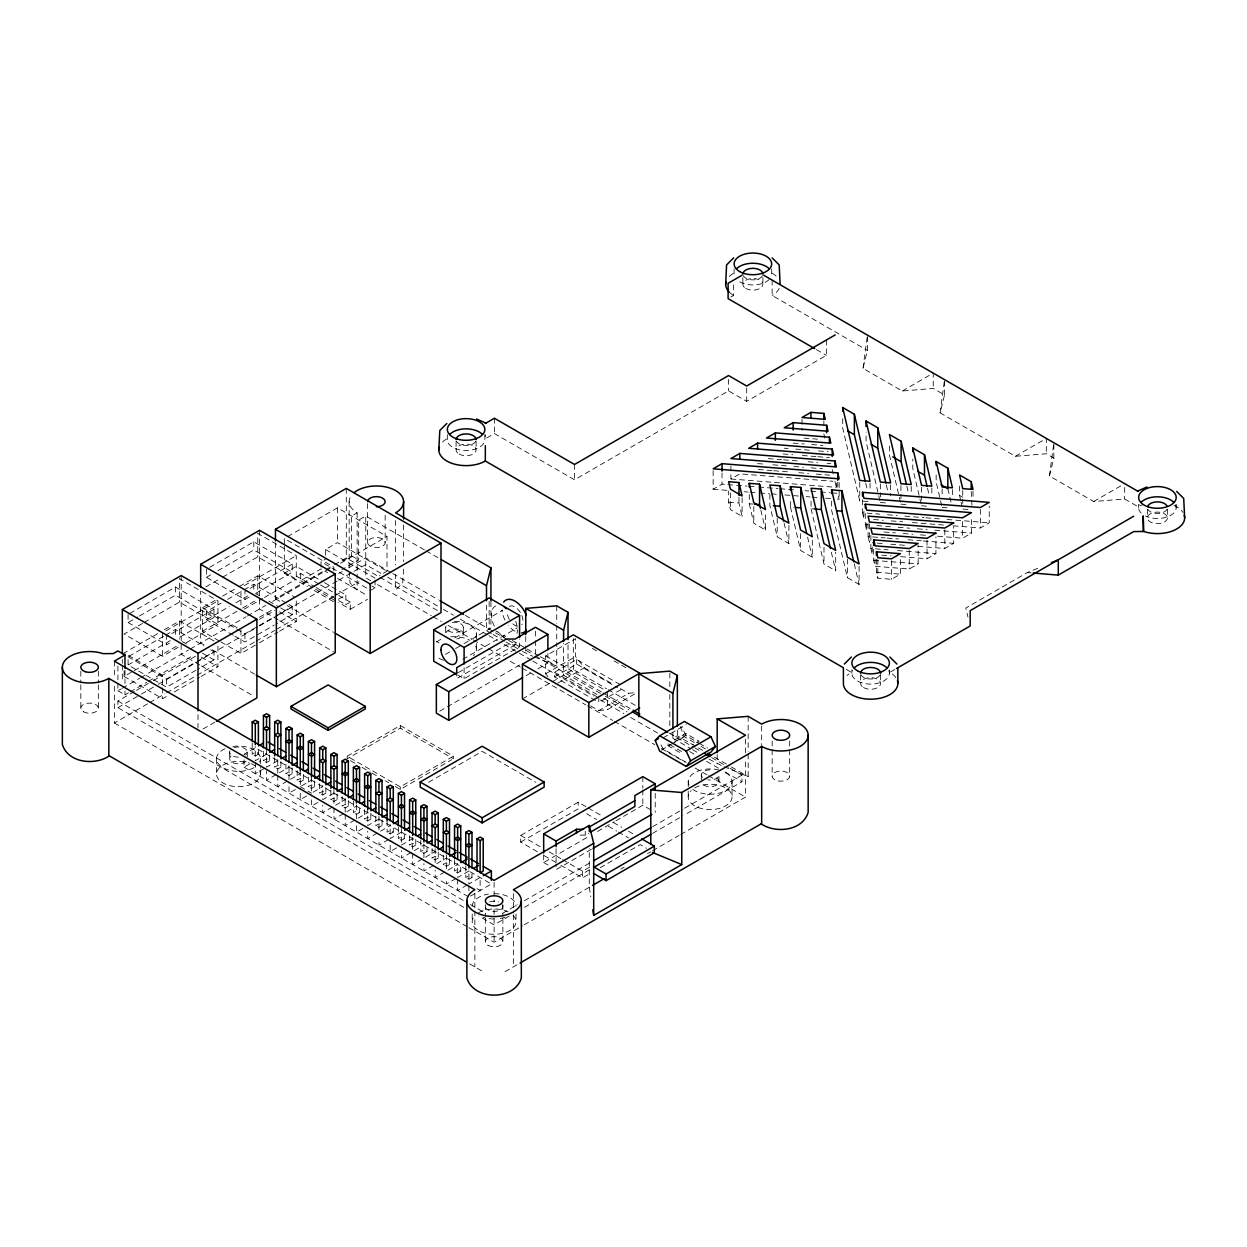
<?xml version="1.0" encoding="UTF-8"?>
<svg xmlns="http://www.w3.org/2000/svg" width="1247" height="1247" viewBox="0 0 1247 1247"><rect width="100%" height="100%" fill="white"/><g stroke="black" fill="none" stroke-linecap="round" stroke-linejoin="round"><path stroke-width="0.75" stroke-dasharray="5 3.75" d="M863.002 368.348L867.429 335.116L867.429 350.454L863.002 368.348L902.267 391.012L933.239 388.456L944.54 394.972L940.113 412.851L1015.354 456.293L1046.327 453.737L1053.855 458.085L1049.428 475.964L1093.681 501.528L1124.669 498.971L1138.168 506.765A27.231 15.712 0 0 1 1143.811 504.271M940.113 412.851L944.54 379.634L944.54 394.972M1049.428 475.964L1053.855 442.747L1053.855 458.085M129.719 613.446L175.437 587.041L213.954 609.269L213.954 617.452L178.025 638.199M256.368 592.964L292.281 572.217L292.281 564.049L253.78 541.822L206.425 569.162L206.425 577.33L244.926 599.573L249.836 596.736M128.082 614.381L128.082 622.565L137.887 616.906M139.508 615.971L175.437 595.224L213.954 617.452M206.425 577.33L211.32 574.508M217.851 570.736L253.78 549.989L292.281 572.217M287.636 536.584L337.438 507.825L387.006 536.444L387.006 571.204L379.54 575.522M142.548 623.422L124.108 634.068L162.609 656.296L179.365 646.616M144.216 622.44L179.428 602.114L217.929 624.357L217.929 600.836L179.428 578.608L179.428 602.114M205.786 586.901L220.875 578.187M222.558 577.221L257.77 556.895L296.272 579.122L296.272 555.616L257.77 533.389L257.77 556.895M350.08 497.631A27.231 15.712 0 0 0 357.125 512.813L351.592 516.009L351.592 555.866L339.823 562.662M826.356 340.026L826.356 355.364L746.688 401.363L728.544 390.872L574.524 479.799L494.404 433.551L485.332 438.788L485.332 434.954M730.867 297.035L733.641 295.445L733.641 283.942M157.636 633.616L124.108 652.976L162.609 675.204L162.609 686.053M164.339 629.735L179.428 621.037L216.261 642.299M219.176 640.911L202.435 631.247L202.435 607.741L215.856 599.994M222.558 596.128L237.647 587.415M239.33 586.449L257.77 575.802L294.604 597.064M165.96 630.842L217.929 600.836M244.303 585.622L296.272 555.616M424.448 549.896L365.761 516.009L358.684 520.093L358.684 559.965L341.865 569.661M195.982 670.247L166.584 687.206L128.082 664.978L128.082 656.81L164.012 636.064M165.648 635.113L175.437 629.47L203.9 645.899M233.205 635.222L206.425 619.759L206.425 611.576L221.124 603.096M227.655 599.324L242.354 590.829M243.991 589.893L253.78 584.235L287.262 603.564M213.954 609.269L166.584 636.625L166.584 644.793L171.494 641.971M292.281 564.049L244.926 591.39L244.926 599.573M284.316 546.217L284.316 573.246L296.272 566.341L322.708 581.616M325.483 555.305L325.483 549.475L337.438 542.585L387.006 571.204M128.082 664.978L170.543 640.475M206.425 619.759L229.292 606.556M235.823 602.784L248.886 595.24M318.873 584.001L300.698 573.495L296.272 576.052L314.447 586.558M321.056 567.12L321.056 561.742L325.483 559.186M124.108 671.057L124.108 676.482L132.478 671.634M134.162 670.668L179.428 644.543M202.435 631.247L240.998 608.988M242.682 608.022L257.77 599.308M186.084 642.751L217.929 624.357M244.303 609.128L262.743 598.482M264.411 597.516L296.272 579.122M300.698 573.495L300.698 580.65L321.056 568.897L327.665 572.716M275.462 542.804L275.462 598.794L324.36 570.565M326.044 569.598L332.793 565.702M334.477 564.735L346.292 557.908L437.681 610.687M117.904 683.2L117.904 690.791L121.271 688.843M122.331 688.235L139.758 678.165M140.833 677.557L188.515 650.03M190.199 649.048L246.08 616.782M247.358 616.049L265.86 605.372M272.579 601.49L333.105 566.543M340.525 563.285L387.006 536.444M117.904 690.791L124.981 694.875L128.347 692.942M130.031 691.96L146.834 682.265M148.518 681.283L193.909 655.08M259.485 617.234L272.937 609.456M463.744 907.333L117.904 707.657L117.904 701.017L134.77 691.274M136.453 690.308L151.62 681.548M153.319 680.566L197.151 655.267M259.392 619.323L274.714 610.484M338.779 573.495L342.161 571.547M348.895 567.65L365.761 557.908L391.059 572.529M128.082 656.81L166.584 679.038L195.982 662.063M197.618 661.128L213.954 651.698L213.954 659.866L197.618 669.296M236.556 628.971L244.926 633.803L274.324 616.844M275.961 615.893L292.281 606.463L292.281 614.646L275.961 624.077M117.904 707.657L139.82 695M141.503 694.033L156.686 685.273M158.369 684.291L257.848 626.867M259.532 625.885L278.081 615.176M279.764 614.21L337.095 581.102M338.779 580.136L352.278 572.342M353.961 571.375L365.761 564.564L380.943 573.324M234.888 636.188L244.926 641.987L274.324 625.012M114.365 686.271L114.365 722.995L148.112 703.511M149.796 702.529L164.978 693.768M166.662 692.786L254.404 642.143M256.087 641.161L274.652 630.452M276.335 629.47L333.697 596.362M335.396 595.38L359.011 581.741M124.108 676.482L162.609 698.71L167.644 695.81M174.346 691.945L199.489 677.417M201.172 676.451L217.929 666.771L217.929 643.265M220.859 641.878L240.952 653.49L257.708 643.811M259.392 642.844L277.832 632.182M279.499 631.216L296.272 621.536L296.272 598.03M338.373 599.277L345.84 594.959L345.84 604.67L350.267 602.114L350.267 609.284L338.701 602.597M375.051 580.042L375.051 587.805L370.624 590.361L321.056 561.742M350.267 609.284L367.491 599.324M203.058 729.012L214.827 722.216M252.19 742.853L252.19 754.217L255.292 752.424L258.378 754.217L258.378 748.527M454.828 637.887L502.744 610.219M713.144 470.68L713.144 489.26L722.029 484.132L725.894 484.428M730.913 465.988L730.913 478.988L739.814 473.86L833.074 481.264M258.378 754.217L255.292 756.009L252.19 754.217M244.038 759.782L244.038 767.201L253.687 761.636M266.531 754.217L255.292 760.701L255.292 746.532M445.46 654.379L453.861 649.531M455.545 648.565L462.263 644.683M463.946 643.717L490.928 628.129L490.928 600.898M902.267 391.012L933.239 373.118L933.239 388.456M263.429 751.24L263.429 760.701L266.531 758.909L269.633 760.701L269.633 755.027M269.633 760.701L266.531 762.494L263.429 760.701M264.925 768.121L255.292 773.686L255.292 762.556M277.769 760.701L266.531 767.201L266.531 750.507M274.667 757.724L274.667 767.201L277.769 765.409L280.871 767.201L280.871 761.512M462.793 659.304L517.302 627.833M280.871 767.201L277.769 768.978L274.667 767.201M276.164 774.605L266.531 780.17L266.531 770.911M279.375 772.766L289.008 767.201M458.366 672.538L506.282 644.87L515.136 644.87L515.136 640.989M285.922 764.208L285.922 773.686L289.008 771.893L292.11 773.686L292.11 766.11M292.11 773.686L289.008 775.478L285.922 773.686M515.136 644.87L456.714 678.602L456.714 673.489M457.696 675.032L464.102 678.727L519.563 646.71L519.563 639.352M287.402 781.105L277.769 786.67L277.769 775.54M290.613 779.25L300.262 773.686M297.16 770.708L297.16 780.17L300.262 778.393L303.348 780.17L303.348 772.594M303.348 780.17L300.262 781.963L297.16 780.17M347.165 756.212L400.287 725.536L453.394 756.212L453.394 758.768L400.287 728.092L347.165 758.768L347.165 756.212L400.287 786.873L453.394 756.212M295.43 789.445L289.008 793.154L289.008 782.025M300.262 770.817L300.262 786.67L311.501 780.17M308.399 777.193L308.399 786.67L311.501 784.877L314.587 786.67L314.587 780.981M439.708 711.211L520.373 664.635M314.587 786.67L311.501 788.463L308.399 786.67M547.885 676.607L545.672 673.801L545.672 655.906L575.553 638.667L575.553 656.546L584.407 667.8L613.914 684.821M306.684 795.945L300.262 799.654L300.262 788.525M313.106 792.235L322.739 786.67M319.637 783.693L319.637 793.154L322.739 791.362L325.841 793.154L325.841 787.481M526.047 675.671L531.082 672.772M537.8 668.891L547.885 663.061L547.885 653.522M325.841 793.154L322.739 794.947L319.637 793.154M317.923 802.429L311.501 806.139L311.501 795.009M333.978 793.154L322.739 799.654L322.739 785.47M545.672 673.801L575.553 656.546M330.876 790.177L330.876 799.654L333.978 797.862L337.08 799.654L337.08 793.965M595.505 700.518L554.525 676.872L554.525 672.258L576.66 659.492L620.912 685.039M337.08 799.654L333.978 801.431L330.876 799.654M554.525 676.872L576.66 664.09L617.639 687.752M332.372 807.058L322.739 812.623L322.739 805.203M335.583 805.203L345.216 799.654M522.431 698.975L550.348 682.857M552 681.906L573.339 669.577L606.525 688.749M342.13 796.662L342.13 806.139L345.216 804.346L348.318 806.139L348.318 800.449M557.845 683.122L584.407 667.8M348.318 806.139L345.216 807.931L342.13 806.139M343.611 813.558L333.978 819.123L333.978 807.994M346.822 811.703L356.471 806.139M353.369 801.26L353.369 812.623L356.471 810.846L359.557 812.623L359.557 805.048M359.557 812.623L356.471 814.416L353.369 812.623M395.299 786.545L400.287 789.429L451.726 759.719M354.865 820.043L345.216 825.608L345.216 814.478M358.076 818.188L367.709 812.623M364.607 809.646L364.607 819.123L367.709 817.331L370.811 819.123L370.811 811.548M428.578 782.29L482.168 751.349L535.758 782.29M370.811 819.123L367.709 820.9L364.607 819.123M362.893 828.398L356.471 832.108L356.471 820.978M378.948 819.123L367.709 825.608L367.709 809.755M375.846 816.146L375.846 825.608L378.948 823.815L382.05 825.608L382.05 819.934M1015.354 456.293L1046.327 438.414L1046.327 453.737M382.05 825.608L378.948 827.4L375.846 825.608M620.912 689.638L598.794 702.42L598.794 697.821M377.342 833.027L367.709 838.592L367.709 831.172M380.553 831.172L390.186 825.608M387.084 820.729L387.084 832.108L390.186 830.315L393.288 832.108L393.288 826.418M590.595 705.864L598.794 710.587L628.659 693.348L635.736 692.521M393.288 832.108L390.186 833.884L387.084 832.108M598.794 710.587L607.632 709.574L635.861 693.285M388.581 839.512L378.948 845.076L378.948 839.512M401.425 832.108L390.186 838.592L390.186 824.423M398.339 827.229L398.339 838.592L401.425 836.799L404.527 838.592L404.527 832.902M404.527 838.592L401.425 840.384L398.339 838.592M396.608 847.866L390.186 851.576L390.186 840.447M401.425 845.076L412.679 838.592M409.577 835.615L409.577 845.076L412.679 843.299L415.765 845.076L415.765 839.402M415.765 845.076L412.679 846.869L409.577 845.076M411.074 852.496L401.425 858.061L401.425 850.641M414.285 850.641L423.918 845.076M876.438 559.233L876.438 572.248L877.841 578.187L891.48 579.278L900.365 574.15L900.365 557.425M873.664 549.21L873.664 560.355L875.051 566.294L909.25 569.006L918.135 563.878L918.135 545.298M900.599 556.661L927.035 558.75L935.92 553.621L935.92 536.896M917.761 546.342L944.805 548.493L953.69 543.349L953.69 526.624M937.65 536.241L962.575 538.221L971.475 533.092L971.475 516.367M953.191 525.813L980.36 527.964L989.245 522.836L989.245 506.111M420.816 840.213L420.816 851.576L423.918 849.784L427.02 851.576L427.02 844.001M427.02 851.576L423.918 853.353L420.816 851.576M422.312 858.996L412.679 864.545L412.679 837.407M425.523 857.141L435.156 851.576M432.054 848.599L432.054 858.061L435.156 856.268L438.258 858.061L438.258 850.485M438.258 858.061L435.156 859.853L432.054 858.061M436.762 863.625L446.395 858.061M443.308 855.083L443.308 864.545L446.395 862.768L449.497 864.545L449.497 856.97M663.186 737.803L686.193 724.523M449.497 864.545L446.395 866.338L443.308 864.545M672.928 732.706L672.928 738.318L677.355 735.761L702.638 750.367M444.789 871.965L435.156 877.529L435.156 870.11M448 870.11L457.649 864.545M674.487 739.97L685.756 733.47L699.037 741.123L692.599 744.849M668.049 743.68L668.049 745.737L672.881 742.947M674.487 742.012L685.756 735.512L699.037 743.181M661.3 750.148L669.764 745.254M671.4 744.303L686.193 735.761L681.766 727.079M1093.681 501.528L1124.669 483.633M454.547 859.682L454.547 871.045L457.649 869.253L460.735 871.045L460.735 865.356M537.41 851.732L520.669 842.068L520.669 835.428L578.203 802.211L586.573 807.043M460.735 871.045L457.649 872.838L454.547 871.045M456.043 878.465L446.395 884.029L446.395 878.465M468.888 871.045L457.649 877.529L457.649 863.36M520.669 842.068L578.203 808.851L578.203 802.211M465.786 866.166L465.786 877.529L468.888 875.737L471.99 877.529L471.99 871.856M471.99 877.529L468.888 879.322L465.786 877.529M467.282 884.949L457.649 890.514L457.649 879.384M1037.629 568.305L1027.294 572.56L965.77 608.084L967.984 617.031M470.493 896.079L491.365 884.029L255.292 747.717L244.038 754.217L247.249 756.072M579.98 835.116L585.279 835.116L588.6 833.214M543.676 854.881L543.676 862.503L589.052 836.316M597.453 831.468L614.257 821.757M615.94 820.791L642.828 805.266L652.119 810.628M894.894 669.452L889.875 672.351A27.231 15.712 0 0 1 896.203 678.087M591.359 849.285L556.068 869.658L556.068 863.937M502.541 913.35L517.723 904.589M524.457 900.693L590.221 862.721M652.602 826.714L682.951 809.194M684.634 808.212L741.965 775.12L741.965 781.76L684.634 814.852M562.537 859.588L582.63 871.201L590.377 866.727M509.29 916.093L494.108 924.853L478.926 916.093M524.457 907.333L590.221 869.377M652.602 833.355L682.951 815.834M560.854 865.278L582.63 877.841L590.377 873.368M600.243 867.678L640.163 844.624L646.46 848.256M468.903 927.69L494.108 942.233L522.493 925.851M524.161 924.884L589.27 887.303L589.27 848.646M620.866 869.05L624.186 867.133M647.474 853.696L650.794 851.779M652.446 850.813L679.038 835.474M680.706 834.508L745.503 797.098L745.503 758.441M505.051 971.694L518.534 963.915M803.956 438.102L817.502 439.178M793.139 443.075L804.299 443.963M811.75 444.555L822.911 445.444M784.254 448.203L788.057 448.515M795.664 449.107L810.893 450.323M818.515 450.931L828.024 451.679M783.085 453.955L792.733 454.719M802.382 455.482L815.912 456.558M817.829 456.714L829.426 457.633M768.37 458.615L781.604 459.675M783.506 459.816L800.527 461.172M808.103 461.78L817.564 462.528M827.026 463.276L830.814 463.572M757.584 463.603L765.237 464.211M772.891 464.819L786.28 465.879M793.934 466.487L803.504 467.251M811.158 467.859L822.63 468.763M758.347 469.495L771.846 470.571M773.779 470.727L791.144 472.099M798.859 472.707L808.508 473.47M816.224 474.094L829.738 475.154M730.913 478.988L836.378 487.359L836.378 481.778M727.812 484.584L747.109 486.112M749.042 486.268L756.758 486.876M758.675 487.031L777.972 488.559M779.905 488.715L797.254 490.087M804.97 490.71L808.835 491.006M810.768 491.162L818.484 491.77M820.401 491.926L830.05 492.69M831.983 492.846L837.766 493.313L839.153 499.252L833.339 498.8M880.351 502.51L888.924 503.196M713.144 489.26L728.653 490.492M744.163 491.723L748.044 492.019M749.977 492.175L757.74 492.799M759.672 492.955L769.368 493.718M771.301 493.874L777.115 494.326M784.877 494.95L798.439 496.025M806.201 496.633L810.082 496.945M812.015 497.101L817.829 497.569M825.592 498.177L831.406 498.644M842.691 418.665L842.691 427.955L859.744 500.873L868.333 501.559M900.942 504.147L909.515 504.832M921.533 505.783L928.392 506.329M942.124 507.42L947.268 507.825M967.875 509.462L962.715 509.057L961.125 502.229M728.669 502.167L738.972 502.977L742.105 516.398L730.415 509.602L728.669 502.167L728.669 491.006M749.276 494.498L749.276 503.804L752.705 504.069M790.458 501.481L790.458 507.061L793.887 507.342M811.049 501.263L811.049 508.698L814.478 508.963M862.534 499.766L862.534 512.782L879.805 514.154M887.49 514.762L897.092 515.525M904.776 516.133L923.965 517.661M925.882 517.801L939.334 518.877M947.003 519.485L989.245 522.836M873.633 519.5L883.328 520.264M891.091 520.887L902.734 521.807M912.43 522.571L927.955 523.802M929.903 523.958L943.48 525.034M865.309 513.53L865.309 524.675L869.175 524.987M876.89 525.595L890.405 526.67M898.121 527.278L909.702 528.198M917.433 528.806L927.082 529.57M934.798 530.178L971.475 533.092M883.967 531.986L895.471 532.905M903.14 533.513L912.726 534.277M920.395 534.885L928.064 535.493M868.099 523.553L868.099 536.569L885.214 537.925M887.116 538.081L898.526 538.985M908.034 539.733L921.362 540.793M923.263 540.949L953.69 543.349M868.099 536.569L869.486 542.507L875.285 542.975M877.218 543.131L883.001 543.583M890.732 544.206L906.179 545.422M870.874 535.446L870.874 548.462L888.098 549.833M897.653 550.582L935.92 553.621M881.707 555.149L891.153 555.913M873.664 560.355L918.135 563.878M876.438 572.248L900.365 574.15M1027.294 572.56L1031.175 572.887M522.493 651.464L532.64 656.203M534.371 656.904L556.739 666.132L556.739 642.782M708.982 759.142L722.34 766.001M724.071 766.718L748.169 776.647L748.169 753.313M772.142 280.107L772.142 295.445L867.429 350.454M816.364 349.596L826.356 355.364M959.535 486.127L959.535 495.418L962.871 497.335M846.308 669.421L851.374 672.351A27.231 15.712 0 0 0 847.04 675.609M426.131 550.862L437.868 557.643M592.294 648.331L598.996 652.197M614.07 660.894L625.791 667.675M620.46 688.609L628.659 693.348M608.193 689.7L636.406 705.989M699.349 743.352L707.563 748.106M545.672 655.906L604.296 689.747M694.392 742.542L684.432 736.79L680.005 726.05M701.032 746.376L706.005 749.244M495.854 630.982L505.736 636.687M512.314 640.49L525.47 648.081M527.122 649.032L538.642 655.688M540.278 656.639L556.739 666.132M601.397 691.914L568.024 672.647L568.024 641.519M603.065 692.88L631.434 709.262M714.437 757.178L729.62 765.939M731.303 766.921L748.169 776.647M392.758 573.495L438.305 599.791M465.287 615.379L493.968 631.933M495.558 632.853L507.467 639.727M508.355 640.241L519.563 646.71M526.031 650.451L532.781 654.348M535.493 655.906L603.626 695.249M605.309 696.216L628.94 709.855M669.421 733.236L693.036 746.875M694.735 747.841L701.484 751.738M711.601 757.584L728.466 767.326M730.15 768.292L741.965 775.12M491.412 633.523L486.501 630.686L486.501 602.582M493.048 634.474L504.489 641.083M506.126 642.018L520.856 650.529M597.048 694.517L563.597 675.204L563.597 643.343M603.735 698.367L627.132 711.881M672.928 738.318L690.947 748.73M692.599 749.681L697.509 752.518M554.525 672.258L597.142 696.87M351.592 555.866L358.684 559.965M387.692 577.221L441.672 608.396M443.355 609.362L453.487 615.207M460.237 619.104L487.218 634.692M488.918 635.658L497.35 640.537M504.1 644.434L517.599 652.212M519.282 653.194L531.082 660.006M532.781 660.988L593.51 696.044M600.259 699.941L623.874 713.58M630.623 717.477L657.621 733.065M689.669 751.567L694.735 754.482M706.535 761.309L718.35 768.121M725.099 772.018L741.965 781.76M669.717 744.646L681.33 751.349L681.33 753.391L668.049 745.737M325.483 549.475L375.051 578.109M686.193 762.338L663.186 749.057L659.492 741.809M370.795 580.759L365.761 577.844L365.761 516.009M377.514 584.64L431.291 615.675M432.974 616.657L441.376 621.505M448.094 625.386L471.615 638.963M473.299 639.929L486.735 647.692M488.419 648.658L503.539 657.403M510.272 661.284L520.342 667.098M522.025 668.065L585.872 704.929M587.555 705.896L612.76 720.454M614.444 721.421L654.769 744.708M661.487 748.59L685.024 762.166M695.093 767.996L706.862 774.777M708.545 775.743L745.503 797.098M371.746 585.903L375.051 587.805M337.578 578.437L367.319 595.614M324.36 582.567L345.84 594.959M320.526 584.952L337.049 594.492M338.701 595.442L350.267 602.114M316.099 587.508L345.84 604.67M300.698 580.65L313.917 588.288M315.569 589.239L337.049 601.646M284.316 573.246L307.448 586.604M314.057 590.423L333.884 601.865M288.945 604.53L292.281 606.463M275.462 598.794L280.45 601.678M287.106 605.512L333.635 632.385M255.448 593.385L262.151 597.251M268.853 601.116L278.892 606.915M280.575 607.881L292.281 614.646M279.531 611.872L296.272 621.536M278.034 619.697L259.532 609.019L259.532 597.5M279.718 620.679L333.541 651.745M588.257 808.009L601.646 815.741M613.368 822.506L621.754 827.338M628.441 831.203L633.476 834.103M586.573 813.683L596.627 819.482M608.349 826.247L616.719 831.079M618.403 832.045L628.441 837.859M202.435 607.741L237.6 628.036M206.425 611.576L234.888 628.005M204.04 644.948L200.673 643L200.673 591.172M212.442 649.812L254.497 674.081M210.603 649.765L213.954 651.698M520.669 835.428L540.762 847.025M549.132 851.857L560.854 858.622M182.14 641.504L188.843 645.369M202.232 653.101L213.954 659.866M201.188 657.107L217.929 666.771M544.113 855.598L559.186 864.311M128.082 622.565L166.584 644.793M543.676 862.503L548.337 865.184M199.691 664.932L181.189 654.254L181.189 642.735M201.375 665.898L253.515 695.997M350.485 760.686L355.473 763.554M362.113 767.388L370.406 772.174M372.058 773.14L377.046 776.008M385.339 780.809L388.659 782.726M300.262 786.67L311.501 793.154M476.915 888.659L480.126 890.514L480.126 877.529L468.888 884.029L468.888 869.845M244.038 767.201L468.888 896.998M117.904 701.017L463.744 900.677M470.493 904.574L485.675 913.35M114.365 722.995L467.22 926.708M469.698 963.915L483.166 971.694M749.276 503.804L753.812 523.21L765.502 530.006L765.502 511.426M769.867 494.28L769.867 505.425L777.208 536.802L788.899 543.614L788.899 525.034M790.458 507.061L800.59 550.41L812.296 557.222L812.296 538.626M811.049 508.698L823.986 564.018L835.693 570.814L835.693 552.234M831.64 501.045L831.64 510.335L847.383 577.626L859.089 584.422L859.089 565.842M971.927 505.238L971.21 491.006M959.535 495.418L960.72 500.53M947.845 488.668L951.18 502.9M941.703 505.596L936.154 481.919L936.154 472.629M927.503 488.123L929.233 495.511M921.097 503.913L912.788 468.436L912.788 459.145M906.834 486.159L908.595 493.672M900.49 502.26L889.423 454.937L889.423 445.647M886.336 484.958L888.067 492.316M879.914 500.671L866.057 441.454L866.057 432.163M865.699 483.088L867.429 490.523M862.534 512.782L863.922 518.721L863.922 511.301M865.309 524.675L866.712 530.614L866.712 523.194M870.874 548.462L872.277 554.401L872.277 546.981M823.862 433.847L824.906 438.305M832.201 469.527L833.245 473.985M834.991 481.42L836.378 487.359M854.242 563.753L859.089 584.422M831.344 552.25L835.693 570.814M807.588 537.114L812.296 557.222M784.098 523.054L788.899 543.614M760.841 510.054L765.502 530.006M589.27 887.303L590.751 896.671M1176.202 504.256L1176.202 507.654M1167.441 509.368L1167.441 517.879A10.007 5.783 0 0 1 1152.415 522.883A10.007 5.783 0 0 1 1152.415 512.876A10.007 5.783 0 0 1 1167.441 517.879M1147.411 509.368L1147.411 517.879M1138.651 504.256L1138.651 507.654M1124.669 487.468L1124.669 498.971M980.36 509.384L980.36 527.964M973.019 491.287L973.019 498.722M962.715 490.476L962.715 503.476M962.575 521.495L962.575 538.221M952.427 489.65L952.427 497.085M944.805 529.897L944.805 548.493M942.124 488.84L942.124 496.275M931.836 488.013L931.836 495.449M927.035 540.169L927.035 558.75M921.533 487.203L921.533 500.218M911.23 486.392L911.23 493.828M909.25 550.426L909.25 569.006M900.942 485.566L900.942 498.582M891.48 560.698L891.48 579.278M890.639 484.756L890.639 495.901M889.392 669.842L889.392 673.24M880.631 674.939L880.631 683.465M880.351 483.93L880.351 496.945M877.841 559.607L877.841 578.187M875.051 558.874L875.051 566.294M870.047 483.103L870.047 490.539M869.486 523.927L869.486 542.507M860.601 674.939L860.601 683.465M859.744 482.293L859.744 500.873M851.841 669.842L851.841 673.24M847.383 559.03L847.383 577.626M839.153 482.527L839.153 499.252M837.766 482.153L837.766 487.733M823.986 547.293L823.986 564.018M823.862 420.831L823.862 428.267M802.024 419.366L802.024 430.511M800.59 533.685L800.59 550.41M789.678 741.092L789.678 776.133A8.76 5.066 0 0 1 776.538 780.513A8.76 5.066 0 0 1 776.538 771.753A8.76 5.066 0 0 1 789.678 776.133M777.208 518.222L777.208 536.802M772.158 741.092L772.158 776.133M771.659 268.993L771.659 274.106M762.899 277.504L762.899 284.316M761.668 726.066L761.668 745.363M753.812 506.485L753.812 523.21M748.169 716.339L748.169 751.364M746.688 387.942L746.688 401.363M745.503 739.112L745.503 756.508M742.869 277.504L742.869 284.316M742.105 497.818L742.105 516.398M738.972 497.397L738.972 502.977M734.109 268.993L734.109 274.106M732.051 781.588L732.051 796.911M730.415 492.877L730.415 509.602M728.544 379.384L728.544 390.872M722.029 472.972L722.029 484.132M718.973 781.588L718.973 774.933A8.823 5.097 0 0 1 707.86 779.858M717.181 754.497L717.181 763.865M701.313 774.933L701.313 781.588M688.235 781.588L688.235 789.242M688.235 791.159L688.235 796.911M685.756 733.47L685.756 735.512M677.355 729.931L677.355 735.761M669.826 673.053L669.826 686.676M669.826 694.454L669.826 727.531M655.221 793.341L655.221 812.421M642.828 776.647L642.828 788.104M642.828 790.006L642.828 805.266M607.632 691.68L607.632 709.574M585.279 831.235L585.279 835.116M582.63 871.201L582.63 877.841M576.66 659.492L576.66 664.09M574.524 464.476L574.524 479.799M573.339 638.698L573.339 669.577M556.739 605.824L556.739 623.329M556.739 625.277L556.739 640.849M556.068 848.677L556.068 862.036M535.493 631.107L535.493 638.745M535.493 640.646L535.493 654.005M525.751 636.484L525.751 643.982M525.751 645.852L525.751 653.35M516.024 913.973L516.024 921.642M513.359 893.585L513.359 912.866M513.359 914.799L513.359 966.893M502.868 904.73L502.868 916.42M502.868 918.353L502.868 941.719M494.404 418.228L494.404 433.551M494.108 882.33L494.108 901.659M494.108 909.375L494.108 917.106M494.108 918.213L494.108 942.233M489.151 601.553L489.151 629.158M485.348 904.73L485.348 916.42M485.348 918.353L485.348 941.719M484.865 434.58L484.865 439.692A18.783 10.849 0 0 1 466.082 450.526A18.783 10.849 0 0 1 447.314 439.692L447.314 434.58M476.401 633.99L476.401 641.659M476.401 643.577L476.401 649.313M476.105 441.391L476.105 449.902M474.858 893.585L474.858 909.016M474.858 910.949L474.858 966.893M472.208 913.973L472.208 921.642M468.888 885.884L468.888 891.449M464.102 667.691L464.102 678.727M463.323 627.35L463.323 633.99M456.075 441.391L456.075 449.902M446.395 854.974L446.395 871.045M445.678 627.35L445.678 632.323M435.156 848.693L435.156 864.545L423.918 871.045L423.918 863.625M423.918 843.892L423.918 858.061M403.607 524.847L403.607 561.509M403.607 569.224L402.687 582.941L395.626 589.987L395.626 574.555M401.425 828.398L401.425 843.221M400.287 725.536L400.287 728.092M400.287 786.873L400.287 789.429M395.626 520.529L395.626 564.907M385.152 515.323L385.152 542.585A8.76 5.066 0 0 1 371.996 546.965A8.76 5.066 0 0 1 371.996 538.205A8.76 5.066 0 0 1 385.152 542.585M378.948 816.037L378.948 832.108M367.616 503.648L367.616 542.585M357.125 512.813L357.125 578.405M357.125 580.338L357.125 589.987L350.08 582.941L349.16 573.074M356.471 804.954L356.471 819.123M349.16 501.699L349.16 571.157M346.292 488.403L346.292 557.908M345.216 798.454L345.216 812.623M337.438 507.825L337.438 542.585M333.884 570.97L333.884 567.12L284.316 538.501L284.316 544.284M333.978 789.445L333.978 806.139M311.501 777.084L311.501 791.299M289.008 766.001L289.008 780.17M277.769 759.517L277.769 773.686M260.374 758.706L260.374 768.292M260.374 770.21L260.374 774.044M259.532 530.318L259.532 595.583M257.77 575.802L257.77 593.884M253.78 541.822L253.78 549.989M253.78 584.235L253.78 592.419M247.296 752.066L247.296 758.706M244.926 633.803L244.926 641.987M240.952 591.172L240.952 605.637M240.952 629.969L240.952 653.49M229.635 752.066L229.635 758.706M216.557 758.706L216.557 774.044M198.008 714.656L198.008 728.092M181.189 575.553L181.189 640.818M179.428 621.037L179.428 639.119M175.437 587.041L175.437 595.224M175.437 629.47L175.437 637.638M166.584 679.038L166.584 687.206M162.609 632.79L162.609 656.296M162.609 687.861L162.609 698.71M124.981 670.2L124.981 683.496M124.981 691.087L124.981 694.875M122.331 659.445L122.331 663.279M122.331 665.197L122.331 682.483M117.904 666.116L117.904 681.298M114.365 661.144L114.365 678.539M98.342 671.182L98.342 682.857M98.342 684.806L98.342 708.171M80.821 671.182L80.821 682.857M80.821 684.806L80.821 708.171M1174.004 505.409A27.231 15.712 0 0 1 1183.013 512.501M442.498 442.046A27.231 15.712 0 0 1 446.831 438.788M779.188 288.384A27.231 15.712 0 0 1 772.142 295.445M733.641 295.445A27.231 15.712 0 0 1 729.308 292.188M729.308 276.46A27.231 15.712 0 0 1 733.641 273.202M772.142 273.202A27.231 15.712 0 0 1 776.476 276.46M888.752 670.434A18.783 10.849 0 0 1 870.624 684.089A18.783 10.849 0 0 1 852.48 670.434M880.288 674.736A10.007 5.783 0 0 1 870.624 679.023A10.007 5.783 0 0 1 860.944 674.736M769.15 279.515A18.783 10.849 0 0 1 739.611 281.775M762.556 275.603A10.007 5.783 0 0 1 752.892 279.889A10.007 5.783 0 0 1 743.212 275.603M1175.562 504.848A18.783 10.849 0 0 1 1167.504 516.804A18.783 10.849 0 0 1 1145.354 515.962M1141.161 513.078A18.783 10.849 0 0 1 1139.29 504.848M1167.098 509.15A10.007 5.783 0 0 1 1157.419 513.437A10.007 5.783 0 0 1 1147.754 509.15M475.762 441.189A10.007 5.783 0 0 1 466.082 445.475A10.007 5.783 0 0 1 456.418 441.189M702.497 777.489A8.823 5.097 0 0 1 703.137 771.831A8.823 5.097 0 0 1 712.427 770.023M502.635 904.995A8.823 5.097 0 0 1 494.108 911.401A8.823 5.097 0 0 1 485.582 904.995M489.697 901.893A8.823 5.097 0 0 1 498.519 901.893M452.209 622.424A8.823 5.097 0 0 1 463.292 626.898A8.823 5.097 0 0 1 453.737 632.416A8.823 5.097 0 0 1 445.974 626.025M234.062 747.654A8.823 5.097 0 0 1 244.708 748.465A8.823 5.097 0 0 1 246.111 754.622M238.473 757.163A8.823 5.097 0 0 1 229.947 750.756M445.974 632.665A8.823 5.097 0 0 1 460.735 630.39A8.823 5.097 0 0 1 456.776 638.916M246.111 761.262A8.823 5.097 0 0 1 232.223 762.322A8.823 5.097 0 0 1 234.062 754.295M716.386 777.972A8.823 5.097 0 0 1 715.513 785.626A8.823 5.097 0 0 1 702.497 784.129M504.365 637.373A18.471 10.662 60 0 1 497.834 631.59M494.358 626.212A18.471 10.662 60 0 1 497.834 605.465M515.666 621.287A18.471 10.662 60 0 1 516.975 633.476M514.98 631.247A18.471 10.662 60 0 1 508.449 625.448M504.973 620.086A18.471 10.662 60 0 1 501.98 609.97M517.037 626.243A11.27 6.5 60 0 1 512.922 623.859M509.353 619.416A11.27 6.5 60 0 1 507.015 611.56M509.353 606.401A11.27 6.5 60 0 1 520.607 612.916M521.885 615.55A11.27 6.5 60 0 1 521.885 624.747M725.629 772.641A21.9 12.641 0 0 1 723.478 791.611A21.9 12.641 0 0 1 691.165 787.901M688.983 784.862A21.9 12.641 0 0 1 696.808 771.55A21.9 12.641 0 0 1 721.093 770.63M505.066 917.262A21.9 12.641 0 0 1 499.782 918.525M494.108 918.961A21.9 12.641 0 0 1 483.166 917.262M472.208 906.304A21.9 12.641 0 0 1 488.434 894.083M494.108 893.663A21.9 12.641 0 0 1 516.024 906.304M513.078 915.314A21.9 12.641 0 0 1 494.108 934.284A21.9 12.641 0 0 1 475.138 915.314M478.614 912.695A21.9 12.641 0 0 1 508.199 911.947M475.668 646.04A21.9 12.641 0 0 1 473.47 655.641M443.542 660.271A21.9 12.641 0 0 1 436.544 656.577M436.544 642.065A21.9 12.641 0 0 1 441.937 638.963M450.697 636.858A21.9 12.641 0 0 1 469.994 640.381M454.5 621.333A21.9 12.641 0 0 1 475.668 637.264M439.006 642.938A21.9 12.641 0 0 1 436.544 641.239M694.657 787.964A21.9 12.641 0 0 1 730.726 792.593A21.9 12.641 0 0 1 708.234 809.521A21.9 12.641 0 0 1 691.165 790.582M232.799 746.501A21.9 12.641 0 0 1 259.625 761.979M253.952 767.653A21.9 12.641 0 0 1 221.093 766.406A21.9 12.641 0 0 1 227.515 747.764M259.625 770.771A21.9 12.641 0 0 1 238.473 786.686A21.9 12.641 0 0 1 217.305 770.771A21.9 12.641 0 0 1 249.416 763.086M251.037 763.678A21.9 12.641 0 0 1 257.443 767.716M863.532 687.549A10.007 5.783 0 0 0 880.288 684.962A10.007 5.783 0 0 0 868.021 677.885A10.007 5.783 0 0 0 863.532 687.549M745.8 288.416A10.007 5.783 0 0 0 762.556 285.812A10.007 5.783 0 0 0 750.289 278.736A10.007 5.783 0 0 0 745.8 288.416M459.005 454.002A10.007 5.783 0 0 0 475.762 451.398A10.007 5.783 0 0 0 463.494 444.322A10.007 5.783 0 0 0 459.005 454.002M83.378 711.741A8.76 5.066 0 0 0 98.045 709.481A8.76 5.066 0 0 0 87.306 703.277A8.76 5.066 0 0 0 83.378 711.741M487.92 945.304A8.76 5.066 0 0 0 502.572 943.028A8.76 5.066 0 0 0 491.848 936.84A8.76 5.066 0 0 0 487.92 945.304"/><path stroke-width="1.5" d="M486.501 600.711L486.501 585.716L490.928 567.821L395.626 512.813A27.231 15.712 0 0 0 393.881 489.65A27.231 15.712 0 0 0 354.07 492.69M563.597 641.472L563.597 630.234L568.024 612.339L556.739 605.824L525.751 608.38L525.751 634.614M672.928 728.949L672.928 693.348L677.355 675.453L669.826 671.12L638.838 673.676L638.838 716.776M844.313 664.059L851.374 657.013M686.193 766.422L690.62 760.81L715.404 746.501L710.977 736.79L684.432 721.452L659.647 735.761L655.221 740.359L659.647 751.099L686.193 766.422L710.977 752.112L715.404 746.501M446.831 423.466L439.786 430.511L438.85 449.902M733.641 257.88L726.58 264.925L725.66 284.316M122.331 653.677L122.331 609.534L181.189 575.553L256.882 619.245L256.882 697.946L216.51 721.249M200.673 587.337L200.673 564.299L259.532 530.318L335.225 574.01L335.225 652.711L276.351 686.707L256.165 675.048M275.462 540.886L275.462 529.289L346.292 488.403L441.002 543.1L441.002 612.604L370.188 653.49L335.287 633.336M485.332 423.466L494.404 418.228L574.524 464.476L728.544 375.55L746.688 386.024L835.209 334.913M741.949 275.306L728.108 283.303L728.108 298.625L814.696 348.63M124.981 668.298L124.981 655.018L114.365 661.144L494.108 880.398L589.27 825.452L593.697 843.346L593.697 915.407L681.766 864.561L681.766 792.5L761.668 746.376A27.231 15.712 0 0 0 800.169 746.376A27.231 15.712 0 0 0 800.169 724.133A27.231 15.712 0 0 0 761.668 724.133L748.169 716.339L717.181 718.895L717.181 752.627M122.331 609.534L198.008 653.225L256.882 619.245M200.673 564.299L276.351 607.99L335.225 574.01M275.462 529.289L370.188 583.986L441.002 543.1M252.19 740.952L252.19 722.013L255.292 720.22L258.378 722.013L258.378 744.74M263.429 747.717L263.429 715.529L266.531 713.736L269.633 715.529L269.633 751.24M252.19 722.013L255.292 723.806L258.378 722.013M263.429 715.529L266.531 717.321L269.633 715.529M290.956 706.379L328.132 684.915L365.309 706.379L365.309 708.935L328.132 730.399L290.956 708.935L290.956 706.379L328.132 727.843L365.309 706.379M456.106 674.113L433.691 661.175L433.691 629.891L489.151 597.874L519.563 615.441L519.563 637.513M266.531 726.72L263.429 728.513L266.531 730.29L269.633 728.513L266.531 726.72L266.531 717.321M274.667 755.838L274.667 722.013L277.769 720.22L280.871 722.013L280.871 757.724M722.029 463.681L713.144 468.81L839.153 478.817L837.766 472.862L722.029 463.681L722.029 471.117M739.814 453.425L730.913 458.553L836.378 466.924L834.991 460.969L739.814 453.425L739.814 458.99M757.584 443.153L748.699 448.297L833.588 455.03L832.201 449.076L757.584 443.153L757.584 448.733M775.353 432.896L766.469 438.024L830.814 443.137L829.426 437.183L775.353 432.896L775.353 440.331M793.139 422.639L784.254 427.768L828.024 431.244L826.636 425.289L793.139 422.639L793.139 430.075M810.909 412.367L802.024 417.496L825.249 419.351L823.862 413.396L810.909 412.367L810.909 417.948M274.667 722.013L277.769 723.806L280.871 722.013M277.769 733.205L274.667 734.997L277.769 736.79L280.871 734.997L277.769 733.205L277.769 723.806M285.922 760.701L285.922 728.513L289.008 726.72L292.11 728.513L292.11 764.208M258.503 745.862L263.32 743.087M285.922 728.513L289.008 730.29L292.11 728.513M297.16 767.201L297.16 734.997L300.262 733.205L303.348 734.997L303.348 770.708M269.742 752.362L274.558 749.572M289.008 743.274L292.11 741.482L289.008 739.705L285.922 741.482L289.008 743.274L289.008 762.213M297.16 734.997L300.262 736.79L303.348 734.997M433.691 629.891L464.102 647.458L519.563 615.441M308.399 773.686L308.399 741.482L311.501 739.705L314.587 741.482L314.587 777.193M280.98 758.846L285.797 756.072M300.262 749.774L303.348 747.982L300.262 746.189L297.16 747.982L300.262 749.774L300.262 770.599M308.399 741.482L311.501 743.274L314.587 741.482M319.637 780.17L319.637 747.982L322.739 746.189L325.841 747.982L325.841 783.693M292.219 765.346L297.035 762.556M311.501 756.259L314.587 754.466L311.501 752.674L308.399 754.466L311.501 756.259L311.501 777.084M319.637 747.982L322.739 749.774L325.841 747.982M522.68 677.62L448.749 720.298L436.356 713.144L436.356 684.525L456.714 672.772M330.876 788.291L330.876 754.466L333.978 752.674L337.08 754.466L337.08 790.177M305.079 770.911L308.29 769.056M322.739 762.743L325.841 760.966L322.739 759.174L319.637 760.966L322.739 762.743L322.739 781.682M330.876 754.466L333.978 756.259L337.08 754.466M436.356 684.525L448.749 691.68L547.885 634.442L547.885 649.703M333.978 765.658L330.876 767.451L333.978 769.243L337.08 767.451L333.978 765.658L333.978 756.259M342.13 793.154L342.13 760.966L345.216 759.174L348.318 760.966L348.318 796.662M314.712 778.315L319.528 775.54M342.13 760.966L345.216 762.743L348.318 760.966M522.431 664.215L573.339 634.832L639.727 673.162L588.833 702.544L522.431 664.215L522.431 698.975L588.833 737.304L639.727 707.906M353.369 799.654L353.369 767.451L356.471 765.658L359.557 767.451L359.557 803.162M325.95 784.815L330.767 782.025M345.216 775.728L348.318 773.935L345.216 772.158L342.13 773.935L345.216 775.728L345.216 794.666M353.369 767.451L356.471 769.243L359.557 767.451M364.607 806.139L364.607 773.935L367.709 772.158L370.811 773.935L370.811 809.646M337.189 791.299L342.005 788.525M356.471 782.212L359.557 780.435L356.471 778.642L353.369 780.435L356.471 782.212L356.471 803.052M364.607 773.935L367.709 775.728L370.811 773.935M375.846 812.623L375.846 780.435L378.948 778.642L382.05 780.435L382.05 816.146M348.427 797.799L353.26 795.009M367.709 788.712L370.811 786.919L367.709 785.127L364.607 786.919L367.709 788.712L367.709 809.537M375.846 780.435L378.948 782.212L382.05 780.435M378.948 791.627L375.846 793.419L378.948 795.196L382.05 793.419L378.948 791.627L378.948 782.212M387.084 820.729L387.084 786.919L390.186 785.127L393.288 786.919L393.288 822.63M361.287 803.349L364.498 801.509M387.084 786.919L390.186 788.712L393.288 786.919M398.339 825.608L398.339 793.419L401.425 791.627L404.527 793.419L404.527 829.115M420.192 782.009L482.168 746.236L544.128 782.009L544.128 787.122L482.168 822.895L420.192 787.122L420.192 782.009L482.168 817.783L544.128 782.009M370.92 810.768L375.737 807.994M390.186 801.696L393.288 799.904L390.186 798.111L387.084 799.904L390.186 801.696L390.186 820.635M398.339 793.419L401.425 795.196L404.527 793.419M409.577 831.827L409.577 799.904L412.679 798.111L415.765 799.904L415.765 835.615M382.159 817.268L386.975 814.478M401.425 808.181L404.527 806.388L401.425 804.611L398.339 806.388L401.425 808.181L401.425 827.12M409.577 799.904L412.679 801.696L415.765 799.904M420.816 838.592L420.816 806.388L423.918 804.611L427.02 806.388L427.02 842.099M393.397 823.753L398.214 820.978M412.679 814.665L415.765 812.888L412.679 811.096L409.577 812.888L412.679 814.665L412.679 835.506M420.816 806.388L423.918 808.181L427.02 806.388M432.054 845.076L432.054 812.888L435.156 811.096L438.258 812.888L438.258 848.599M404.652 830.253L409.468 827.462M423.918 821.165L427.02 819.373L423.918 817.58L420.816 819.373L423.918 821.165L423.918 841.99M432.054 812.888L435.156 814.665L438.258 812.888M443.308 851.576L443.308 819.373L446.395 817.58L449.497 819.373L449.497 855.083M417.496 835.802L420.707 833.947M435.156 827.649L438.258 825.857L435.156 824.08L432.054 825.857L435.156 827.649L435.156 846.588M443.308 819.373L446.395 821.165L449.497 819.373M446.395 830.564L443.308 832.357L446.395 834.149L449.497 832.357L446.395 830.564L446.395 821.165M454.547 858.061L454.547 825.857L457.649 824.08L460.735 825.857L460.735 861.568M427.129 843.221L431.945 840.447M454.547 825.857L457.649 827.649L460.735 825.857M465.786 864.545L465.786 832.357L468.888 830.564L471.99 832.357L471.99 868.068M438.367 849.721L443.184 846.931M457.649 840.634L460.735 838.841L457.649 837.064L454.547 838.841L457.649 840.634L457.649 859.573M465.786 832.357L468.888 834.149L471.99 832.357M477.024 838.841L480.126 837.064L483.228 838.841L483.228 871.045L480.126 872.838L480.126 840.634L477.024 838.841L477.024 871.045M449.606 856.206L456.043 852.496M468.888 847.118L471.99 845.341L468.888 843.549L465.786 845.341L468.888 847.118L468.888 867.959M480.126 840.634L483.228 838.841M655.221 740.359L658.525 738.458M460.86 862.69L467.282 858.996M473.704 868.255L478.521 865.48M659.647 735.761L686.193 751.099L710.977 736.79M543.676 852.964L543.676 833.884L642.828 776.647L655.221 783.802L655.221 789.522M483.337 875.675L491.365 871.045L491.365 880.32M543.676 833.884L556.068 841.039L576.441 829.286L583.518 829.286M655.221 783.802L634.863 795.555L634.863 806.497L590.252 832.248M650.794 844.048L650.794 789.943L745.503 735.247L717.181 718.895M588.6 827.385L634.863 800.668M1133.71 516.242L970.197 610.64L970.197 625.963L896.562 668.486M593.697 843.346L513.359 889.719A27.231 15.712 0 0 1 513.359 911.947A27.231 15.712 0 0 1 474.858 911.947A27.231 15.712 0 0 1 474.858 889.719L108.832 678.399A27.231 15.712 0 0 1 72.077 679.319A27.231 15.712 0 0 1 67.276 658.26A27.231 15.712 0 0 1 103.189 653.662L113.29 653.584L117.904 650.934L124.981 655.018M1033.108 573.043L1058.282 575.116L1133.71 531.565L1143.811 531.487A27.231 15.712 0 0 0 1173.037 530.754A27.231 15.712 0 0 0 1184.229 515.151M593.042 848.319L651.854 814.369M593.588 860.773L650.918 827.681M593.588 867.429L650.918 834.321M593.494 866.743L606.089 874.007L654.332 846.152L654.332 852.792L606.089 880.647L593.494 873.383M592.59 885.37L604.234 878.652M520.077 963.011L761.668 823.534L761.668 746.376M109.377 755.885C94.772 765.783 67.946 762.993 62.35 744.459L62.35 667.285M1137.623 491.115L1146.959 486.985M1051.392 562.631L1058.282 559.778L1058.282 575.116M738.972 482.542L728.669 481.716L730.415 489.151L742.105 495.963L738.972 482.542L738.972 495.542M749.276 483.353L759.563 484.163L765.502 509.571L753.812 502.759L749.276 483.353L749.276 487.078M780.154 485.8L769.867 484.989L777.208 516.367L788.899 523.163L780.154 485.8L780.154 506.251L783.662 521.199M790.458 486.626L800.745 487.437L812.296 536.771L800.59 529.975L790.458 486.626L790.458 490.336M821.352 489.073L811.049 488.247L823.986 543.583L835.693 550.379L821.352 489.073L821.352 509.509L830.471 548.524M831.64 489.884L841.943 490.71L859.089 563.987L847.383 557.175L831.64 489.884L831.64 493.609M862.534 492.331L989.245 502.385L980.36 507.513L863.922 498.286L862.534 492.331L862.534 496.057M865.309 504.224L971.475 512.657L962.575 517.786L866.712 510.179L865.309 504.224L865.309 507.95M754.419 504.209L759.563 504.614L760.421 508.246M773.296 505.705L780.154 506.251M795.602 507.467L800.745 507.888L806.731 533.467M814.478 508.963L821.352 509.509M836.784 510.74L841.943 511.145L853.805 561.883M873.664 539.904L918.135 543.443L909.25 548.571L875.051 545.859L873.664 539.904L873.664 545.485M876.438 551.798L900.365 553.699L891.48 558.827L877.841 557.752L876.438 551.798L876.438 555.523M650.794 789.943L681.766 792.5M652.508 852.48L681.766 864.561M476.541 419.008L485.878 423.138M761.122 823.862C775.712 833.76 802.554 830.954 808.15 812.421L808.15 735.247M763.834 275.306L1138.168 491.427M842.691 407.52L854.366 414.253L870.047 481.248L859.744 480.438L842.691 407.52L842.691 411.229M866.057 421.003L877.748 427.752L890.639 482.901L880.351 482.075L866.057 421.003L866.057 426.583M901.113 441.235L889.423 434.502L900.942 483.711L911.23 484.522L901.113 441.235L901.113 461.686L906.398 484.272M912.788 447.985L924.479 454.734L931.836 486.159L921.533 485.348L912.788 447.985L912.788 451.71M936.154 461.484L947.845 468.217L952.427 487.795L942.124 486.985L936.154 461.484L936.154 465.193M971.21 481.716L959.535 474.967L962.715 488.606L973.019 489.432L971.21 481.716L971.21 489.151M847.695 430.854L854.366 434.704L865.262 481.217M871.061 444.337L877.748 448.187L885.916 483.119M892.758 456.87L901.113 461.686M917.808 471.319L924.479 475.169L927.067 486.268M941.173 484.818L947.845 488.668L947.845 468.217M439.271 447.174A27.231 15.712 0 0 0 453.503 463.853A27.231 15.712 0 0 0 485.332 461.016L842.925 667.472M441.22 559.576L486.501 585.716M525.751 608.38L563.597 630.234M638.838 673.676L672.928 693.348M547.885 634.442L535.493 627.288L515.136 639.041L506.282 639.041L456.714 667.659L456.714 673.489M633.102 710.229L639.789 714.079M707.704 753.282L711.071 755.23M439.988 600.773L463.603 614.412M632.307 711.803L667.737 732.254M704.851 753.687L709.917 756.617M641.737 838.888L654.332 846.152M268.136 742.168L274.558 745.862M279.375 748.652L285.797 752.362M290.613 755.136L297.035 758.846M301.868 761.636L308.29 765.346M313.106 768.121L319.528 771.831M324.345 774.605L330.767 778.315M335.583 781.105L342.005 784.815M346.822 787.59L353.26 791.299M358.076 794.09L364.498 797.799M369.315 800.574L375.737 804.284M380.553 807.058L386.975 810.768M391.792 813.558L398.214 817.268M403.03 820.043L409.468 823.753M414.285 826.543L420.707 830.253M425.523 833.027L431.945 836.737M436.762 839.512L443.184 843.221M448 846.012L456.043 850.641M459.255 852.496L467.282 857.141M470.493 858.996L478.521 863.625M483.337 866.4L491.365 871.045M466.425 962.029L108.832 755.573L108.832 678.399M1176.669 491.427L1183.715 498.473L1184.65 517.879M772.142 257.88L779.188 264.925L780.123 284.316M889.875 657.013L896.92 664.059M686.193 751.099L690.62 760.81M592.808 909.78L593.697 915.407M1143.811 531.487L1143.172 515.884L1143.172 531.206M924.479 454.734L924.479 475.169M897.84 668.127L897.84 683.465M877.748 427.752L877.748 448.187M854.366 414.253L854.366 434.704M843.393 668.127L843.393 683.465A27.231 15.712 0 0 0 872.994 699.131A27.231 15.712 0 0 0 897.435 680.737M841.943 490.71L841.943 511.145M837.766 472.862L837.766 480.298M834.991 460.969L834.991 466.549M832.201 449.076L832.201 456.511M829.426 437.183L829.426 442.763M826.636 425.289L826.636 432.725M823.862 413.396L823.862 418.976M800.745 487.437L800.745 507.888M759.563 484.163L759.563 504.614M677.355 675.453L677.355 726.035M606.089 874.007L606.089 880.647M589.27 825.452L589.27 831.25M588.833 702.544L588.833 737.304M576.441 829.286L576.441 833.167M568.024 612.339L568.024 639.571M556.068 841.039L556.068 846.76M521.34 900.833L521.34 978.007C514.559 1000.827 473.657 1000.827 466.877 978.007L466.877 900.833M490.928 567.821L490.928 600.898M485.332 445.693L485.332 461.016M482.168 817.783L482.168 822.895M468.888 834.149L468.888 845.513M464.102 647.458L464.102 664.012M457.649 827.649L457.649 839.013M448.749 691.68L448.749 720.298M446.395 834.149L446.395 853.088M435.156 814.665L435.156 824.142M423.918 808.181L423.918 819.544M412.679 801.696L412.679 813.06M403.607 501.699L403.607 519.064M401.425 795.196L401.425 806.56M390.186 788.712L390.186 798.174M378.948 795.196L378.948 814.135M370.188 583.986L370.188 653.49M367.709 775.728L367.709 787.091M356.471 769.243L356.471 780.606M345.216 762.743L345.216 774.106M333.978 769.243L333.978 788.182M328.132 727.843L328.132 730.399M322.739 749.774L322.739 759.236M311.501 743.274L311.501 754.638M300.262 736.79L300.262 748.153M289.008 730.29L289.008 741.653M277.769 736.79L277.769 755.729M276.351 607.99L276.351 686.707M266.531 730.29L266.531 749.229M255.292 723.806L255.292 744.646M198.008 653.225L198.008 710.821M729.308 292.188A27.231 15.712 0 0 1 726.081 281.588M854.351 667.815A18.783 10.849 0 0 1 886.882 667.815M860.601 673.24A10.007 5.783 0 0 1 870.624 667.457A10.007 5.783 0 0 1 880.631 673.24M736.618 268.682A18.783 10.849 0 0 1 769.15 268.682M742.869 274.106A10.007 5.783 0 0 1 752.892 268.323A10.007 5.783 0 0 1 762.899 274.106M1141.161 502.229A18.783 10.849 0 0 1 1173.692 502.229M1147.754 506.157A10.007 5.783 0 0 1 1157.419 501.871A10.007 5.783 0 0 1 1167.098 506.157M449.824 434.268A18.783 10.849 0 0 1 482.34 434.268M456.075 439.692A10.007 5.783 0 0 1 466.082 433.909A10.007 5.783 0 0 1 476.105 439.692M503.679 602.098A18.471 10.662 60 0 1 526.281 615.161M526.281 630.234A18.471 10.662 60 0 1 521.511 632.993M504.365 607.227A18.471 10.662 60 0 1 506.625 608.754M367.616 501.699A8.76 5.066 0 0 1 376.376 496.633A8.76 5.066 0 0 1 385.152 501.699A8.76 5.066 0 0 1 376.376 506.75M935.92 533.17L927.035 538.314L872.277 533.965L870.874 528.011L935.92 533.17M953.69 522.914L944.805 528.042L869.486 522.072L868.099 516.118L953.69 522.914M1148.035 506.828A18.783 10.849 0 0 0 1176.202 497.428A18.783 10.849 0 0 0 1148.035 488.045A18.783 10.849 0 0 0 1148.035 506.828M857.344 670.683A18.783 10.849 0 0 0 888.752 665.82A18.783 10.849 0 0 0 865.761 652.555A18.783 10.849 0 0 0 857.344 670.683M739.611 271.55A18.783 10.849 0 0 0 771.02 266.687A18.783 10.849 0 0 0 748.029 253.406A18.783 10.849 0 0 0 739.611 271.55M456.698 438.85A18.783 10.849 0 0 0 484.865 429.467A18.783 10.849 0 0 0 456.698 420.083A18.783 10.849 0 0 0 456.698 438.85M440.939 649.718A11.27 6.5 60 0 0 452.879 664.573A11.27 6.5 60 0 0 452.879 648.643A11.27 6.5 60 0 0 440.939 649.718M489.728 905.213A8.76 5.066 0 0 0 502.868 900.833A8.76 5.066 0 0 0 489.728 896.453A8.76 5.066 0 0 0 489.728 905.213M85.201 671.665A8.76 5.066 0 0 0 98.342 667.285A8.76 5.066 0 0 0 85.201 662.905A8.76 5.066 0 0 0 85.201 671.665M776.538 739.627A8.76 5.066 0 0 0 789.678 735.247A8.76 5.066 0 0 0 776.538 730.867A8.76 5.066 0 0 0 776.538 739.627"/></g></svg>
